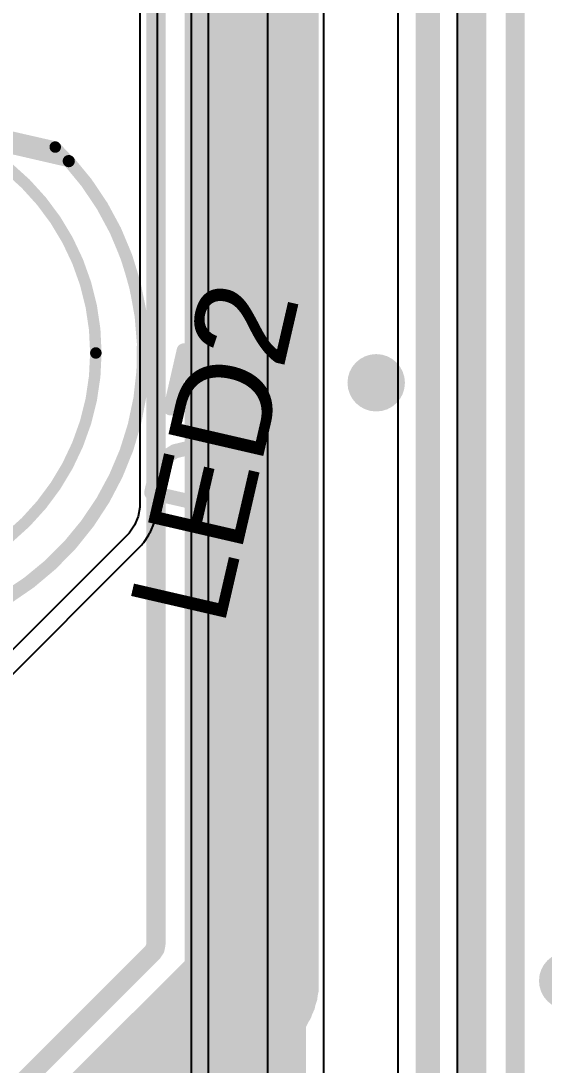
# Model space of a CAD drawing. Header units: inches. Extents: x 0 to 12.4, y -0.6 to 2.2.
# Drawn here: x 1.5577 to 1.7729, y 0.4384 to 0.8681 of the extents above; entities that cross this region are included whole.
import ezdxf

# ---------------------------------------------------------------- set-up
doc = ezdxf.new("R2010")
doc.units = ezdxf.units.IN
doc.header["$MEASUREMENT"] = 0
for name, color, linetype in [('Bottom Layer', 5, 'Continuous'), ('Bottom Solder', 6, 'Continuous'), ('Dimension', 6, 'Continuous'), ('Mechanical 4', 56, 'Continuous'), ('Multi-Layer', 9, 'Continuous'), ('Pad Holes', 156, 'Continuous'), ('Top Layer', 1, 'Continuous'), ('Top Overlay', 2, 'Continuous'), ('Top Solder', 216, 'Continuous')]:
    doc.layers.add(name, color=color, linetype=linetype)
doc.styles.add('Arial', font='', dxfattribs={"height": 0.2})
doc.styles.get('Arial').set_extended_font_data('Arial')

# ---------------------------------------------------------------- blocks, each defined once
blk = doc.blocks.new('IR333_A_52')
at = {"layer": 'Bottom Layer'}
blk.add_hatch(color=5, dxfattribs=at).paths.add_polyline_path([(-0.0815, 0.0315), (-0.0185, 0.0315), (-0.0185, -0.0315), (-0.0815, -0.0315)])
h = blk.add_hatch(color=5, dxfattribs=at)
edge = h.paths.add_edge_path()
edge.add_arc((0.05, 0), 0.0315, 0, 360)
at = {"layer": 'Bottom Solder'}
blk.add_hatch(color=6, dxfattribs=at).paths.add_polyline_path([(-0.0855, 0.0355), (-0.0145, 0.0355), (-0.0145, -0.0355), (-0.0855, -0.0355)])
h = blk.add_hatch(color=6, dxfattribs=at)
edge = h.paths.add_edge_path()
edge.add_arc((0.05, 0), 0.0355, 0, 360)
at = {"layer": 'Multi-Layer'}
blk.add_hatch(color=9, dxfattribs=at).paths.add_polyline_path([(-0.0815, 0.0315), (-0.0185, 0.0315), (-0.0185, -0.0315), (-0.0815, -0.0315)])
h = blk.add_hatch(color=9, dxfattribs=at)
edge = h.paths.add_edge_path()
edge.add_arc((0.05, 0), 0.0315, 0, 360)
at = {"layer": 'Pad Holes'}
h = blk.add_hatch(color=7, dxfattribs=at)
edge = h.paths.add_edge_path()
edge.add_arc((-0.05, 0), 0.01772, 0, 360)
h = blk.add_hatch(color=7, dxfattribs=at)
edge = h.paths.add_edge_path()
edge.add_arc((0.05, 0), 0.01772, 0, 360)
at = {"layer": 'Top Layer'}
blk.add_hatch(color=1, dxfattribs=at).paths.add_polyline_path([(-0.0815, 0.0315), (-0.0185, 0.0315), (-0.0185, -0.0315), (-0.0815, -0.0315)])
h = blk.add_hatch(color=1, dxfattribs=at)
edge = h.paths.add_edge_path()
edge.add_arc((0.05, 0), 0.0315, 0, 360)
at = {"layer": 'Top Solder'}
blk.add_hatch(color=216, dxfattribs=at).paths.add_polyline_path([(-0.0855, 0.0355), (-0.0145, 0.0355), (-0.0145, -0.0355), (-0.0855, -0.0355)])
h = blk.add_hatch(color=216, dxfattribs=at)
edge = h.paths.add_edge_path()
edge.add_arc((0.05, 0), 0.0355, 0, 360)
at = {"layer": 'Top Overlay', "const_width": 0.005}
for points in [[(-0.11811, 0, -0.73505), (0.09707, 0.06729)], [(0.09707, -0.06729, -0.73505), (-0.11811, 0)]]:
    blk.add_lwpolyline(points, format="xyb", dxfattribs=at)
for points in [[(0.09707, 0.06729), (0.09707, -0.06729)], [(-0.05, -0.041), (-0.05, -0.061)], [(0.06, -0.044), (0.04, -0.044)], [(-0.04, -0.051), (-0.06, -0.051)]]:
    blk.add_lwpolyline(points, dxfattribs=at)
at = {"layer": 'Top Overlay', "const_width": 0.0025}
for points in [[(0.09582, 0.06729, 1), (0.09832, 0.06729, 1)], [(0.09582, 0.06729, 1), (0.09832, 0.06729, 1)], [(-0.11936, 0, 1), (-0.11686, 0, 1)], [(-0.11936, 0, 1), (-0.11686, 0, 1)], [(-0.05125, -0.041, 1), (-0.04875, -0.041, 1)], [(0.03875, -0.044, 1), (0.04125, -0.044, 1)], [(0.05875, -0.044, 1), (0.06125, -0.044, 1)], [(-0.06125, -0.051, 1), (-0.05875, -0.051, 1)], [(-0.04125, -0.051, 1), (-0.03875, -0.051, 1)], [(-0.05125, -0.061, 1), (-0.04875, -0.061, 1)], [(0.09582, -0.06729, 1), (0.09832, -0.06729, 1)], [(0.09582, -0.06729, 1), (0.09832, -0.06729, 1)]]:
    blk.add_lwpolyline(points, format="xyb", close=True, dxfattribs=at)
blk = doc.blocks.new('IR333_A_53')
at = {"layer": 'Bottom Layer'}
blk.add_hatch(color=5, dxfattribs=at).paths.add_polyline_path([(-0.0815, 0.0315), (-0.0185, 0.0315), (-0.0185, -0.0315), (-0.0815, -0.0315)])
h = blk.add_hatch(color=5, dxfattribs=at)
edge = h.paths.add_edge_path()
edge.add_arc((0.05, 0), 0.0315, 0, 360)
at = {"layer": 'Bottom Solder'}
blk.add_hatch(color=6, dxfattribs=at).paths.add_polyline_path([(-0.0855, 0.0355), (-0.0145, 0.0355), (-0.0145, -0.0355), (-0.0855, -0.0355)])
h = blk.add_hatch(color=6, dxfattribs=at)
edge = h.paths.add_edge_path()
edge.add_arc((0.05, 0), 0.0355, 0, 360)
at = {"layer": 'Multi-Layer'}
blk.add_hatch(color=9, dxfattribs=at).paths.add_polyline_path([(-0.0815, 0.0315), (-0.0185, 0.0315), (-0.0185, -0.0315), (-0.0815, -0.0315)])
h = blk.add_hatch(color=9, dxfattribs=at)
edge = h.paths.add_edge_path()
edge.add_arc((0.05, 0), 0.0315, 0, 360)
at = {"layer": 'Pad Holes'}
h = blk.add_hatch(color=7, dxfattribs=at)
edge = h.paths.add_edge_path()
edge.add_arc((-0.05, 0), 0.01772, 0, 360)
h = blk.add_hatch(color=7, dxfattribs=at)
edge = h.paths.add_edge_path()
edge.add_arc((0.05, 0), 0.01772, 0, 360)
at = {"layer": 'Top Layer'}
blk.add_hatch(color=1, dxfattribs=at).paths.add_polyline_path([(-0.0815, 0.0315), (-0.0185, 0.0315), (-0.0185, -0.0315), (-0.0815, -0.0315)])
h = blk.add_hatch(color=1, dxfattribs=at)
edge = h.paths.add_edge_path()
edge.add_arc((0.05, 0), 0.0315, 0, 360)
at = {"layer": 'Top Solder'}
blk.add_hatch(color=216, dxfattribs=at).paths.add_polyline_path([(-0.0855, 0.0355), (-0.0145, 0.0355), (-0.0145, -0.0355), (-0.0855, -0.0355)])
h = blk.add_hatch(color=216, dxfattribs=at)
edge = h.paths.add_edge_path()
edge.add_arc((0.05, 0), 0.0355, 0, 360)
at = {"layer": 'Top Overlay', "const_width": 0.005}
for points in [[(-0.11811, 0, -0.73505), (0.09707, 0.06729)], [(0.09707, -0.06729, -0.73505), (-0.11811, 0)]]:
    blk.add_lwpolyline(points, format="xyb", dxfattribs=at)
for points in [[(0.09707, 0.06729), (0.09707, -0.06729)], [(-0.05, -0.041), (-0.05, -0.061)], [(0.04, -0.044), (0.06, -0.044)], [(-0.06, -0.051), (-0.04, -0.051)]]:
    blk.add_lwpolyline(points, dxfattribs=at)
at = {"layer": 'Top Overlay', "const_width": 0.0025}
for points in [[(0.09582, 0.06729, 1), (0.09832, 0.06729, 1)], [(0.09582, 0.06729, 1), (0.09832, 0.06729, 1)], [(-0.11936, 0, 1), (-0.11686, 0, 1)], [(-0.11936, 0, 1), (-0.11686, 0, 1)], [(-0.05125, -0.041, 1), (-0.04875, -0.041, 1)], [(0.03875, -0.044, 1), (0.04125, -0.044, 1)], [(0.05875, -0.044, 1), (0.06125, -0.044, 1)], [(-0.06125, -0.051, 1), (-0.05875, -0.051, 1)], [(-0.04125, -0.051, 1), (-0.03875, -0.051, 1)], [(-0.05125, -0.061, 1), (-0.04875, -0.061, 1)], [(0.09582, -0.06729, 1), (0.09832, -0.06729, 1)], [(0.09582, -0.06729, 1), (0.09832, -0.06729, 1)]]:
    blk.add_lwpolyline(points, format="xyb", close=True, dxfattribs=at)

msp = doc.modelspace()

# ---------------------------------------------------------------- hatches: boundary and pattern name
at = {"layer": 'Dimension'}
h = msp.add_hatch(color=6, dxfattribs=at)
edge = h.paths.add_edge_path()
edge.add_arc((1.70383, 0.71917), 0.01181, 0, 360)
h = msp.add_hatch(color=6, dxfattribs=at)
edge = h.paths.add_edge_path()
edge.add_arc((1.78257, 0.47311), 0.01181, 0, 360)

# ---------------------------------------------------------------- linework, layer by layer
at = {"layer": 'Bottom Layer'}
for p, q in [((1.63476, 1.34963), (1.63476, 0.31807)), ((1.65924, 0.313), (1.65924, 1.34963)), ((1.71276, 1.049), (1.71276, 0.28907)), ((1.73724, 0.284), (1.73724, 1.04393)), ((1.6067, 0.99808), (1.6067, 0.6699)), ((1.61384, 0.6699), (1.61384, 0.99808)), ((1.6067, 0.66796), (1.60595, 0.66416)), ((1.6067, 0.6699), (1.6067, 0.66796)), ((1.61295, 0.66277), (1.6137, 0.66657)), ((1.6137, 0.66727), (1.61384, 0.66796)), ((1.6137, 0.66657), (1.6137, 0.66727)), ((1.61384, 0.66796), (1.61384, 0.6699)), ((1.60595, 0.66416), (1.60446, 0.66058)), ((1.61254, 0.66143), (1.61268, 0.66212)), ((1.61268, 0.66212), (1.61295, 0.66277)), ((1.60446, 0.66058), (1.60231, 0.65735)), ((1.61067, 0.65726), (1.61106, 0.65785)), ((1.61106, 0.65785), (1.61254, 0.66143)), ((1.60094, 0.65598), (1.41562, 0.47066)), ((1.60231, 0.65735), (1.60094, 0.65598)), ((1.60094, 0.65598), (1.60094, 0.65598)), ((1.60774, 0.65289), (1.60824, 0.65339)), ((1.60824, 0.65339), (1.6104, 0.65661)), ((1.6104, 0.65661), (1.61067, 0.65726)), ((1.42066, 0.46562), (1.60598, 0.65093)), ((1.60598, 0.65094), (1.60735, 0.65231)), ((1.60598, 0.65093), (1.60598, 0.65094)), ((1.60735, 0.65231), (1.60774, 0.65289))]:
    msp.add_line(p, q, dxfattribs=at)
at = {"layer": 'Bottom Layer', "const_width": 0.01}
for points in [[(1.647, 0.313), (1.647, 1.364)], [(1.725, 0.284), (1.725, 1.049)]]:
    msp.add_lwpolyline(points, dxfattribs=at)
at = {"layer": 'Dimension'}
for points, const_width in [([(1.7432, 0.41405), (1.7432, 1.02429)], 0.01181), ([(1.76094, 0.4265), (1.76094, 1.02302)], 0.00787), ([(1.72547, 0.42342), (1.72547, 1.01492)], 0.00787), ([(1.64478, 0.47311), (1.64478, 0.96523)], 0.03937), ([(1.67629, 0.47666), (1.67629, 0.967)], 0.00787), ([(1.61326, 0.48818), (1.61326, 0.95016)], 0.00787), ([(1.47745, 0.30578), (1.64478, 0.47311)], 0.03937), ([(1.61183, 0.48473), (1.61289, 0.48631)], 0.00787), ([(1.61289, 0.48631), (1.61326, 0.48818)], 0.00787), ([(1.45285, 0.32575), (1.61183, 0.48473)], 0.00787), ([(1.67629, 0.46956), (1.67629, 0.47666)], 0.00787), ([(1.67596, 0.46809), (1.67629, 0.46956)], 0.00787), ([(1.67505, 0.4641), (1.6752, 0.46463)], 0.00787), ([(1.6752, 0.46463), (1.6757, 0.46605)], 0.00787), ([(1.6757, 0.46605), (1.67587, 0.46755)], 0.00787), ([(1.67587, 0.46755), (1.67596, 0.46809)], 0.00787), ([(1.67335, 0.45935), (1.67374, 0.46045)], 0.00787), ([(1.67374, 0.46045), (1.67385, 0.46077)], 0.00787), ([(1.67385, 0.46077), (1.67406, 0.46127)], 0.00787), ([(1.67406, 0.46127), (1.67471, 0.46263)], 0.00787), ([(1.67471, 0.46263), (1.67505, 0.4641)], 0.00787), ([(1.67069, 0.45505), (1.67163, 0.45623)], 0.00787), ([(1.67163, 0.45623), (1.67229, 0.45759)], 0.00787), ([(1.67229, 0.45759), (1.67255, 0.45807)], 0.00787), ([(1.67255, 0.45807), (1.67335, 0.45935)], 0.00787), ([(1.51365, 0.29741), (1.66831, 0.45207)], 0.00787), ([(1.66831, 0.45207), (1.66957, 0.45333)], 0.00787), ([(1.66831, 0.45207), (1.66831, 0.45207)], 0.00787), ([(1.66957, 0.45333), (1.67038, 0.45461)], 0.00787), ([(1.67038, 0.45461), (1.67069, 0.45505)], 0.00787)]:
    msp.add_lwpolyline(points, dxfattribs=dict(at, const_width=const_width))
for points, const_width in [([(1.61092, 0.48631, 1), (1.61486, 0.48631, 1)], 0.00394), ([(1.61092, 0.48631, 1), (1.61486, 0.48631, 1)], 0.00394), ([(1.61129, 0.48818, 1), (1.61523, 0.48818, 1)], 0.00394), ([(1.61129, 0.48818, 1), (1.61523, 0.48818, 1)], 0.00394), ([(1.63494, 0.47311, 1), (1.65462, 0.47311, 1)], 0.01969), ([(1.63494, 0.47311, 1), (1.65462, 0.47311, 1)], 0.01969), ([(1.60986, 0.48473, 1), (1.6138, 0.48473, 1)], 0.00394), ([(1.60986, 0.48473, 1), (1.6138, 0.48473, 1)], 0.00394), ([(1.67433, 0.47666, 1), (1.67826, 0.47666, 1)], 0.00394), ([(1.67433, 0.47666, 1), (1.67826, 0.47666, 1)], 0.00394), ([(1.67433, 0.46956, 1), (1.67826, 0.46956, 1)], 0.00394), ([(1.67433, 0.46956, 1), (1.67826, 0.46956, 1)], 0.00394), ([(1.67323, 0.46463, 1), (1.67717, 0.46463, 1)], 0.00394), ([(1.67323, 0.46463, 1), (1.67717, 0.46463, 1)], 0.00394), ([(1.67373, 0.46605, 1), (1.67767, 0.46605, 1)], 0.00394), ([(1.67373, 0.46605, 1), (1.67767, 0.46605, 1)], 0.00394), ([(1.6739, 0.46755, 1), (1.67783, 0.46755, 1)], 0.00394), ([(1.6739, 0.46755, 1), (1.67783, 0.46755, 1)], 0.00394), ([(1.67399, 0.46809, 1), (1.67793, 0.46809, 1)], 0.00394), ([(1.67399, 0.46809, 1), (1.67793, 0.46809, 1)], 0.00394), ([(1.67177, 0.46045, 1), (1.67571, 0.46045, 1)], 0.00394), ([(1.67177, 0.46045, 1), (1.67571, 0.46045, 1)], 0.00394), ([(1.67188, 0.46077, 1), (1.67582, 0.46077, 1)], 0.00394), ([(1.67188, 0.46077, 1), (1.67582, 0.46077, 1)], 0.00394), ([(1.67209, 0.46127, 1), (1.67603, 0.46127, 1)], 0.00394), ([(1.67209, 0.46127, 1), (1.67603, 0.46127, 1)], 0.00394), ([(1.67274, 0.46263, 1), (1.67668, 0.46263, 1)], 0.00394), ([(1.67274, 0.46263, 1), (1.67668, 0.46263, 1)], 0.00394), ([(1.67308, 0.4641, 1), (1.67702, 0.4641, 1)], 0.00394), ([(1.67308, 0.4641, 1), (1.67702, 0.4641, 1)], 0.00394), ([(1.66966, 0.45623, 1), (1.6736, 0.45623, 1)], 0.00394), ([(1.66966, 0.45623, 1), (1.6736, 0.45623, 1)], 0.00394), ([(1.67032, 0.45759, 1), (1.67425, 0.45759, 1)], 0.00394), ([(1.67032, 0.45759, 1), (1.67425, 0.45759, 1)], 0.00394), ([(1.67058, 0.45807, 1), (1.67452, 0.45807, 1)], 0.00394), ([(1.67058, 0.45807, 1), (1.67452, 0.45807, 1)], 0.00394), ([(1.67138, 0.45935, 1), (1.67532, 0.45935, 1)], 0.00394), ([(1.67138, 0.45935, 1), (1.67532, 0.45935, 1)], 0.00394), ([(1.66635, 0.45207, 1), (1.67028, 0.45207, 1)], 0.00394), ([(1.66635, 0.45207, 1), (1.67028, 0.45207, 1)], 0.00394), ([(1.66635, 0.45207, 1), (1.67028, 0.45207, 1)], 0.00394), ([(1.66635, 0.45207, 1), (1.67028, 0.45207, 1)], 0.00394), ([(1.66761, 0.45333, 1), (1.67154, 0.45333, 1)], 0.00394), ([(1.66761, 0.45333, 1), (1.67154, 0.45333, 1)], 0.00394), ([(1.66841, 0.45461, 1), (1.67234, 0.45461, 1)], 0.00394), ([(1.66841, 0.45461, 1), (1.67234, 0.45461, 1)], 0.00394), ([(1.66872, 0.45505, 1), (1.67266, 0.45505, 1)], 0.00394), ([(1.66872, 0.45505, 1), (1.67266, 0.45505, 1)], 0.00394)]:
    msp.add_lwpolyline(points, format="xyb", close=True, dxfattribs=dict(at, const_width=const_width))
at = {"layer": 'Mechanical 4'}
for points, const_width in [([(1.45326, 0.84323), (1.57186, 0.81616)], 0.00472), ([(1.6193, 0.70868), (1.62473, 0.73244)], 0.00591), ([(1.62473, 0.73244), (1.63643, 0.71631)], 0.00591), ([(1.63768, 0.72179), (1.64034, 0.72503)], 0.00591), ([(1.64034, 0.72503), (1.64259, 0.72644)], 0.00591), ([(1.64259, 0.72644), (1.64666, 0.72744)], 0.00591), ([(1.64666, 0.72744), (1.6558, 0.72535)], 0.00591), ([(1.6558, 0.72535), (1.65904, 0.72269)], 0.00591), ([(1.63643, 0.71631), (1.63768, 0.72179)], 0.00591), ([(1.65904, 0.72269), (1.66045, 0.72044)], 0.00591), ([(1.66045, 0.72044), (1.66144, 0.71637)], 0.00591), ([(1.65894, 0.7054), (1.66144, 0.71637)], 0.00591), ([(1.65403, 0.70076), (1.65627, 0.70217)], 0.00591), ([(1.65627, 0.70217), (1.65894, 0.7054)], 0.00591), ([(1.61654, 0.68816), (1.62103, 0.69098)], 0.00591), ([(1.62103, 0.69098), (1.6251, 0.69197)], 0.00591), ([(1.6251, 0.69197), (1.63283, 0.69213)], 0.00591), ([(1.63283, 0.69213), (1.63832, 0.69088)], 0.00591), ([(1.63832, 0.69088), (1.64521, 0.68738)], 0.00591), ([(1.61346, 0.68309), (1.61654, 0.68816)], 0.00591), ([(1.64521, 0.68738), (1.64845, 0.68472)], 0.00591), ([(1.64845, 0.68472), (1.65127, 0.68023)], 0.00591), ([(1.61138, 0.67395), (1.61346, 0.68309)], 0.00591), ([(1.65127, 0.68023), (1.65184, 0.67433)], 0.00591), ([(1.61138, 0.67395), (1.64976, 0.66519)], 0.00591), ([(1.64976, 0.66519), (1.65184, 0.67433)], 0.00591)]:
    msp.add_lwpolyline(points, dxfattribs=dict(at, const_width=const_width))
for points, const_width in [([(1.58855, 0.73144, 1), (1.3917, 0.73144, 1)], 0.00472), ([(1.57067, 0.81616, 1), (1.57303, 0.81616, 1)], 0.00236), ([(1.57068, 0.81616, 1), (1.57304, 0.81616, 1)], 0.00236), ([(1.62325, 0.73244, 1), (1.6262, 0.73244, 1)], 0.00295), ([(1.62325, 0.73244, 1), (1.6262, 0.73244, 1)], 0.00295), ([(1.58737, 0.73144, 1), (1.58973, 0.73144, 1)], 0.00236), ([(1.63887, 0.72503, 1), (1.64182, 0.72503, 1)], 0.00295), ([(1.63887, 0.72503, 1), (1.64182, 0.72503, 1)], 0.00295), ([(1.64111, 0.72644, 1), (1.64406, 0.72644, 1)], 0.00295), ([(1.64111, 0.72644, 1), (1.64406, 0.72644, 1)], 0.00295), ([(1.64518, 0.72744, 1), (1.64814, 0.72744, 1)], 0.00295), ([(1.64518, 0.72744, 1), (1.64814, 0.72744, 1)], 0.00295), ([(1.65432, 0.72535, 1), (1.65727, 0.72535, 1)], 0.00295), ([(1.65432, 0.72535, 1), (1.65727, 0.72535, 1)], 0.00295), ([(1.6362, 0.72179, 1), (1.63916, 0.72179, 1)], 0.00295), ([(1.6362, 0.72179, 1), (1.63916, 0.72179, 1)], 0.00295), ([(1.65756, 0.72269, 1), (1.66051, 0.72269, 1)], 0.00295), ([(1.65756, 0.72269, 1), (1.66051, 0.72269, 1)], 0.00295), ([(1.65897, 0.72044, 1), (1.66192, 0.72044, 1)], 0.00295), ([(1.65897, 0.72044, 1), (1.66192, 0.72044, 1)], 0.00295), ([(1.63495, 0.71631, 1), (1.6379, 0.71631, 1)], 0.00295), ([(1.63495, 0.71631, 1), (1.6379, 0.71631, 1)], 0.00295), ([(1.65996, 0.71637, 1), (1.66292, 0.71637, 1)], 0.00295), ([(1.65996, 0.71637, 1), (1.66292, 0.71637, 1)], 0.00295), ([(1.61783, 0.70868, 1), (1.62078, 0.70868, 1)], 0.00295), ([(1.6548, 0.70217, 1), (1.65775, 0.70217, 1)], 0.00295), ([(1.6548, 0.70217, 1), (1.65775, 0.70217, 1)], 0.00295), ([(1.65746, 0.7054, 1), (1.66041, 0.7054, 1)], 0.00295), ([(1.65746, 0.7054, 1), (1.66041, 0.7054, 1)], 0.00295), ([(1.65255, 0.70076, 1), (1.65551, 0.70076, 1)], 0.00295), ([(1.61955, 0.69098, 1), (1.62251, 0.69098, 1)], 0.00295), ([(1.61955, 0.69098, 1), (1.62251, 0.69098, 1)], 0.00295), ([(1.62363, 0.69197, 1), (1.62658, 0.69197, 1)], 0.00295), ([(1.62363, 0.69197, 1), (1.62658, 0.69197, 1)], 0.00295), ([(1.63136, 0.69213, 1), (1.63431, 0.69213, 1)], 0.00295), ([(1.63136, 0.69213, 1), (1.63431, 0.69213, 1)], 0.00295), ([(1.63684, 0.69088, 1), (1.63979, 0.69088, 1)], 0.00295), ([(1.63684, 0.69088, 1), (1.63979, 0.69088, 1)], 0.00295), ([(1.61506, 0.68816, 1), (1.61802, 0.68816, 1)], 0.00295), ([(1.61506, 0.68816, 1), (1.61802, 0.68816, 1)], 0.00295), ([(1.64373, 0.68738, 1), (1.64669, 0.68738, 1)], 0.00295), ([(1.64373, 0.68738, 1), (1.64669, 0.68738, 1)], 0.00295), ([(1.64697, 0.68472, 1), (1.64992, 0.68472, 1)], 0.00295), ([(1.64697, 0.68472, 1), (1.64992, 0.68472, 1)], 0.00295), ([(1.61199, 0.68309, 1), (1.61494, 0.68309, 1)], 0.00295), ([(1.61199, 0.68309, 1), (1.61494, 0.68309, 1)], 0.00295), ([(1.64979, 0.68023, 1), (1.65274, 0.68023, 1)], 0.00295), ([(1.64979, 0.68023, 1), (1.65274, 0.68023, 1)], 0.00295), ([(1.6099, 0.67395, 1), (1.61285, 0.67395, 1)], 0.00295), ([(1.6099, 0.67395, 1), (1.61285, 0.67395, 1)], 0.00295), ([(1.65037, 0.67433, 1), (1.65332, 0.67433, 1)], 0.00295), ([(1.65037, 0.67433, 1), (1.65332, 0.67433, 1)], 0.00295), ([(1.64828, 0.66519, 1), (1.65124, 0.66519, 1)], 0.00295), ([(1.64828, 0.66519, 1), (1.65124, 0.66519, 1)], 0.00295)]:
    msp.add_lwpolyline(points, format="xyb", close=True, dxfattribs=dict(at, const_width=const_width))
at = {"layer": 'Mechanical 4', "const_width": 0.00472}
msp.add_lwpolyline([(1.57185, 0.81616, -0.75973), (1.46391, 0.61668)], format="xyb", dxfattribs=at)
at = {"layer": 'Top Layer'}
for p, q in [((1.68223, 0.303), (1.68223, 0.96)), ((1.62777, 0.94872), (1.62777, 0.31428))]:
    msp.add_line(p, q, dxfattribs=at)
at = {"layer": 'Top Layer', "const_width": 0.04}
msp.add_lwpolyline([(1.655, 0.303), (1.655, 0.96)], dxfattribs=at)

# ---------------------------------------------------------------- block references
for name, p, rotation in [('IR333_A_52', (1.47915, 0.97963), 130), ('IR333_A_53', (1.49001, 0.73093), 77)]:
    msp.add_blockref(name, p, dxfattribs=dict(rotation=rotation))

# ---------------------------------------------------------------- texts
at = {"layer": 'Top Overlay', "style": 'Arial'}
msp.add_text('LED2', height=0.04, rotation=77, dxfattribs=at).set_placement((1.641, 0.618))

doc.saveas('drawing.dxf')
